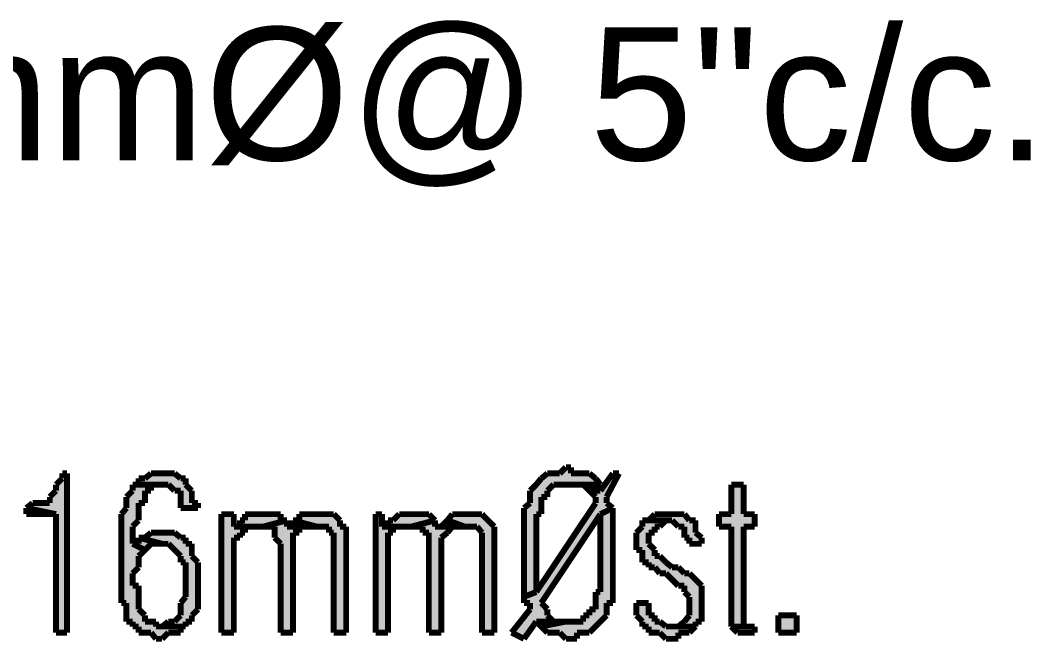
# Model space of a CAD drawing. Header units: millimetres. Extents: x 5 to 350, y 3 to 213.
# Drawn here: x 213.36 to 227.8, y 167.6 to 176.48 of the extents above; entities that cross this region are included whole.
import ezdxf

# ---------------------------------------------------------------- set-up
doc = ezdxf.new("R2010")
doc.units = ezdxf.units.MM
for name, color, linetype in [('H', 251, 'Continuous'), ('P', 255, 'Continuous'), ('T', 255, 'Continuous')]:
    doc.layers.add(name, color=color, linetype=linetype)
doc.styles.get("Standard").update_dxf_attribs({"font": 'arial.ttf'})

msp = doc.modelspace()

# ---------------------------------------------------------------- hatches: boundary and pattern name
at = {"layer": 'H', "linetype": 'Continuous'}
for points in [[(220.557, 168.24), (220.557, 169.51), (220.645, 169.58), (220.645, 169.757), (220.892, 170.004), (221.068, 170.004), (221.156, 170.092), (221.227, 170.092), (221.227, 170.004), (221.492, 170.004), (221.65, 169.845), (220.98, 169.845), (220.892, 169.757), (220.892, 169.668), (220.804, 169.668), (220.804, 169.422), (220.733, 169.422), (220.733, 168.31), (220.557, 168.24)], [(213.872, 167.728), (213.872, 169.422), (213.448, 169.51), (213.536, 169.58), (213.783, 169.58), (213.783, 169.668), (213.872, 169.757), (213.872, 169.845), (213.96, 169.933), (213.96, 170.004), (214.03, 170.004), (214.03, 167.728), (213.872, 167.728)], [(215.653, 169.51), (215.653, 169.757), (215.565, 169.757), (215.477, 169.845), (215.053, 169.845), (215.053, 169.933), (215.142, 169.933), (215.23, 170.004), (215.565, 170.004), (215.653, 169.933), (215.724, 169.933), (215.724, 169.845), (215.812, 169.757), (215.812, 169.58), (215.9, 169.58), (215.9, 169.51), (215.653, 169.51)], [(220.557, 167.64), (220.38, 167.728), (220.645, 168.063), (220.645, 168.152), (220.557, 168.152), (220.557, 168.24), (220.733, 168.31), (221.58, 169.58), (221.58, 169.668), (221.492, 169.757), (221.65, 169.757), (221.827, 170.004), (221.915, 170.004), (221.738, 169.668), (221.738, 169.58), (221.827, 169.51), (221.65, 169.422), (220.804, 168.152), (220.892, 168.063), (220.892, 167.975), (220.98, 167.887), (220.733, 167.887), (220.557, 167.64)], [(215.3, 167.64), (215.23, 167.728), (215.053, 167.728), (215.053, 167.816), (214.965, 167.816), (214.965, 167.887), (214.877, 167.887), (214.877, 168.152), (214.806, 168.152), (214.806, 169.422), (214.877, 169.51), (214.877, 169.668), (214.965, 169.757), (214.965, 169.845), (215.23, 169.845), (215.23, 169.757), (215.142, 169.757), (215.142, 169.58), (215.053, 169.58), (215.053, 169.333), (214.965, 169.245), (214.965, 168.998), (215.142, 168.91), (215.053, 168.822), (215.053, 168.663), (214.965, 168.575), (214.965, 168.398), (215.053, 168.398), (215.053, 168.063), (215.142, 167.975), (215.142, 167.887), (215.3, 167.887), (215.3, 167.816), (215.653, 167.816), (215.653, 167.728), (215.477, 167.728), (215.388, 167.64), (215.3, 167.64)], [(221.492, 169.757), (221.403, 169.845), (221.65, 169.845), (221.65, 169.757), (221.492, 169.757)], [(223.52, 167.816), (223.52, 169.245), (223.344, 169.245), (223.344, 169.422), (223.52, 169.422), (223.52, 169.845), (223.696, 169.845), (223.696, 169.422), (223.855, 169.422), (223.855, 169.245), (223.696, 169.245), (223.696, 167.816), (223.52, 167.816)], [(213.448, 169.422), (213.448, 169.51), (213.872, 169.422), (213.448, 169.422)], [(221.156, 167.64), (221.068, 167.728), (220.892, 167.728), (220.804, 167.816), (221.156, 167.887), (221.403, 167.887), (221.403, 167.975), (221.492, 167.975), (221.492, 168.063), (221.58, 168.063), (221.58, 168.31), (221.65, 168.31), (221.65, 169.422), (221.827, 169.51), (221.827, 168.152), (221.738, 168.152), (221.738, 167.975), (221.492, 167.728), (221.315, 167.728), (221.315, 167.64), (221.156, 167.64)], [(216.235, 167.728), (216.235, 169.422), (216.412, 169.422), (216.412, 169.245), (216.57, 169.245), (216.57, 169.157), (216.5, 169.157), (216.5, 169.086), (216.412, 169.086), (216.412, 167.728), (216.235, 167.728)], [(216.5, 169.245), (216.5, 169.333), (216.57, 169.333), (216.57, 169.422), (217.082, 169.422), (217.082, 169.333), (217.17, 169.333), (216.835, 169.245), (216.5, 169.245)], [(217.84, 167.728), (217.84, 169.157), (217.77, 169.157), (217.77, 169.245), (217.593, 169.245), (217.258, 169.333), (217.346, 169.333), (217.346, 169.422), (217.84, 169.422), (217.928, 169.333), (217.928, 169.245), (218.017, 169.245), (218.017, 167.728), (217.84, 167.728)], [(218.44, 167.728), (218.44, 169.422), (218.528, 169.422), (218.528, 169.245), (218.687, 169.245), (218.687, 169.157), (218.616, 169.157), (218.616, 167.728), (218.44, 167.728)], [(218.616, 169.245), (218.616, 169.333), (218.687, 169.333), (218.775, 169.422), (219.198, 169.422), (219.287, 169.333), (218.952, 169.245), (218.616, 169.245)], [(219.957, 167.728), (219.957, 169.157), (219.886, 169.245), (219.71, 169.245), (219.463, 169.333), (219.534, 169.422), (219.957, 169.422), (220.133, 169.245), (220.133, 167.728), (219.957, 167.728)], [(222.92, 168.998), (222.92, 169.086), (222.85, 169.086), (222.85, 169.245), (222.762, 169.245), (222.673, 169.333), (222.338, 169.333), (222.426, 169.422), (222.85, 169.422), (222.92, 169.333), (223.008, 169.333), (223.008, 169.157), (223.097, 169.086), (223.097, 168.998), (222.92, 168.998)], [(217.082, 167.728), (217.082, 168.998), (216.994, 169.086), (216.994, 169.245), (216.835, 169.245), (217.17, 169.333), (217.17, 169.245), (217.346, 169.245), (217.346, 169.157), (217.258, 169.157), (217.258, 167.728), (217.082, 167.728)], [(217.258, 169.245), (217.258, 169.333), (217.593, 169.245), (217.258, 169.245)], [(219.198, 167.728), (219.198, 169.157), (219.11, 169.157), (219.11, 169.245), (218.952, 169.245), (219.287, 169.333), (219.287, 169.245), (219.534, 169.245), (219.375, 169.086), (219.375, 167.728), (219.198, 167.728)], [(219.375, 169.245), (219.463, 169.333), (219.71, 169.245), (219.375, 169.245)], [(222.762, 167.816), (222.92, 167.975), (222.92, 168.24), (222.85, 168.31), (222.85, 168.398), (222.762, 168.398), (222.585, 168.575), (222.497, 168.575), (222.426, 168.663), (222.338, 168.663), (222.338, 168.734), (222.25, 168.734), (222.25, 168.91), (222.162, 168.91), (222.162, 169.157), (222.25, 169.245), (222.25, 169.333), (222.585, 169.333), (222.497, 169.245), (222.426, 169.245), (222.426, 169.157), (222.338, 169.157), (222.338, 168.998), (222.426, 168.91), (222.426, 168.822), (222.497, 168.822), (222.673, 168.663), (222.762, 168.663), (222.85, 168.575), (222.92, 168.575), (223.097, 168.398), (223.097, 167.887), (223.008, 167.887), (223.008, 167.816), (222.762, 167.816)], [(215.142, 168.91), (214.965, 168.998), (215.053, 168.998), (215.053, 169.086), (215.388, 168.998), (215.23, 168.998), (215.142, 168.91)], [(215.388, 167.816), (215.477, 167.887), (215.565, 167.887), (215.653, 167.975), (215.653, 168.152), (215.724, 168.24), (215.724, 168.734), (215.653, 168.734), (215.653, 168.822), (215.477, 168.998), (215.388, 168.998), (215.053, 169.086), (215.142, 169.086), (215.23, 169.157), (215.565, 169.157), (215.653, 169.086), (215.724, 169.086), (215.724, 168.998), (215.812, 168.998), (215.812, 168.822), (215.9, 168.734), (215.9, 168.063), (215.812, 167.975), (215.812, 167.887), (215.724, 167.887), (215.724, 167.816), (215.388, 167.816)], [(222.585, 167.64), (222.497, 167.728), (222.338, 167.728), (222.338, 167.816), (222.25, 167.816), (222.25, 167.887), (222.162, 167.975), (222.162, 168.152), (222.338, 168.152), (222.338, 167.975), (222.426, 167.975), (222.426, 167.887), (222.497, 167.887), (222.585, 167.816), (223.008, 167.816), (222.92, 167.728), (222.762, 167.728), (222.762, 167.64), (222.585, 167.64)], [(224.19, 167.728), (224.19, 167.975), (224.455, 167.975), (224.455, 167.728), (224.19, 167.728)], [(220.804, 167.816), (220.733, 167.887), (221.156, 167.887), (220.804, 167.816)], [(223.608, 167.728), (223.52, 167.816), (223.855, 167.816), (223.855, 167.728), (223.608, 167.728)]]:
    msp.add_hatch(color=256, dxfattribs=at).paths.add_polyline_path(points)

# ---------------------------------------------------------------- linework, layer by layer
at = {"layer": 'P', "const_width": 0.085}
for points in [[(221.156, 170.092), (221.068, 170.004)], [(221.227, 170.092), (221.156, 170.092)], [(221.227, 170.004), (221.227, 170.092)], [(213.96, 169.933), (213.872, 169.845)], [(214.03, 170.004), (213.96, 170.004)], [(213.96, 170.004), (213.96, 169.933)], [(214.03, 167.728), (214.03, 170.004)], [(215.142, 169.933), (215.053, 169.933)], [(215.053, 169.933), (215.053, 169.845)], [(215.23, 170.004), (215.142, 169.933)], [(215.3, 170.004), (215.23, 170.004)], [(215.388, 170.004), (215.3, 170.004)], [(215.477, 170.004), (215.388, 170.004)], [(215.565, 170.004), (215.477, 170.004)], [(215.477, 170.004), (215.477, 170.004)], [(215.653, 169.933), (215.565, 170.004)], [(215.724, 169.933), (215.653, 169.933)], [(215.724, 169.845), (215.724, 169.933)], [(220.804, 169.933), (220.733, 169.845)], [(220.892, 170.004), (220.804, 169.933)], [(220.98, 170.004), (220.892, 170.004)], [(221.068, 170.004), (220.98, 170.004)], [(221.315, 170.004), (221.227, 170.004)], [(221.403, 170.004), (221.315, 170.004)], [(221.492, 170.004), (221.403, 170.004)], [(221.58, 169.933), (221.492, 170.004)], [(221.65, 169.845), (221.58, 169.933)], [(221.827, 170.004), (221.65, 169.757)], [(221.738, 169.668), (221.915, 170.004)], [(221.915, 170.004), (221.827, 170.004)], [(213.872, 169.757), (213.783, 169.668)], [(213.872, 169.845), (213.872, 169.757)], [(214.965, 169.757), (214.877, 169.668)], [(215.053, 169.845), (214.965, 169.845)], [(214.965, 169.845), (214.965, 169.757)], [(215.388, 169.845), (215.053, 169.845)], [(215.053, 169.845), (215.388, 169.845)], [(215.142, 169.668), (215.142, 169.757)], [(215.142, 169.757), (215.23, 169.757)], [(215.23, 169.757), (215.23, 169.845)], [(215.23, 169.845), (215.3, 169.845)], [(215.3, 169.845), (215.388, 169.845)], [(215.388, 169.845), (215.477, 169.845)], [(215.477, 169.845), (215.565, 169.757)], [(215.565, 169.757), (215.653, 169.757)], [(215.653, 169.757), (215.653, 169.668)], [(215.812, 169.757), (215.724, 169.845)], [(215.812, 169.668), (215.812, 169.757)], [(220.733, 169.845), (220.645, 169.757)], [(220.645, 169.757), (220.645, 169.668)], [(220.892, 169.757), (220.98, 169.845)], [(220.892, 169.668), (220.892, 169.757)], [(220.98, 169.845), (221.068, 169.845)], [(221.068, 169.845), (221.156, 169.845)], [(221.65, 169.845), (221.156, 169.845)], [(221.156, 169.845), (221.227, 169.845)], [(221.156, 169.845), (221.65, 169.845)], [(221.227, 169.845), (221.315, 169.845)], [(221.315, 169.845), (221.403, 169.845)], [(221.403, 169.845), (221.492, 169.757)], [(221.492, 169.757), (221.65, 169.757)], [(221.65, 169.757), (221.492, 169.757)], [(221.492, 169.757), (221.58, 169.668)], [(221.65, 169.757), (221.65, 169.845)], [(221.65, 169.845), (221.65, 169.845)], [(223.696, 169.845), (223.52, 169.845)], [(223.52, 169.845), (223.52, 169.422)], [(223.696, 169.422), (223.696, 169.845)], [(213.783, 169.668), (213.783, 169.58)], [(214.877, 169.668), (214.877, 169.58)], [(215.142, 169.58), (215.142, 169.668)], [(215.653, 169.668), (215.653, 169.58)], [(215.812, 169.58), (215.812, 169.668)], [(220.645, 169.668), (220.645, 169.58)], [(220.804, 169.58), (220.804, 169.668)], [(220.804, 169.668), (220.892, 169.668)], [(221.58, 169.668), (221.58, 169.58)], [(221.738, 169.58), (221.738, 169.668)], [(213.536, 169.58), (213.448, 169.51)], [(213.448, 169.51), (213.448, 169.422)], [(213.872, 169.422), (213.448, 169.51)], [(213.448, 169.51), (213.872, 169.422)], [(213.607, 169.58), (213.536, 169.58)], [(213.695, 169.58), (213.607, 169.58)], [(213.783, 169.58), (213.695, 169.58)], [(214.877, 169.51), (214.806, 169.422)], [(214.877, 169.58), (214.877, 169.51)], [(215.053, 169.51), (215.053, 169.58)], [(215.053, 169.58), (215.142, 169.58)], [(215.053, 169.422), (215.053, 169.51)], [(215.653, 169.58), (215.653, 169.51)], [(215.653, 169.51), (215.9, 169.51)], [(215.9, 169.58), (215.812, 169.58)], [(215.9, 169.51), (215.9, 169.58)], [(220.645, 169.58), (220.557, 169.51)], [(220.557, 169.51), (220.557, 169.422)], [(221.58, 169.58), (220.733, 168.31)], [(220.804, 169.51), (220.804, 169.58)], [(220.804, 169.422), (220.804, 169.51)], [(221.827, 169.51), (221.65, 169.422)], [(221.65, 169.422), (221.827, 169.51)], [(221.827, 169.51), (221.738, 169.58)], [(221.827, 169.422), (221.827, 169.51)], [(213.448, 169.422), (213.536, 169.422)], [(213.536, 169.422), (213.607, 169.422)], [(213.607, 169.422), (213.695, 169.422)], [(213.695, 169.422), (213.783, 169.422)], [(213.783, 169.422), (213.872, 169.422)], [(213.872, 169.422), (213.872, 167.728)], [(214.806, 169.422), (214.806, 169.333)], [(214.806, 169.333), (214.806, 169.245)], [(214.965, 169.245), (215.053, 169.333)], [(215.053, 169.333), (215.053, 169.422)], [(216.412, 169.422), (216.235, 169.422)], [(216.235, 169.422), (216.235, 167.728)], [(216.412, 169.245), (216.412, 169.422)], [(216.57, 169.333), (216.5, 169.333)], [(216.5, 169.333), (216.5, 169.245)], [(216.658, 169.422), (216.57, 169.422)], [(216.57, 169.422), (216.57, 169.333)], [(216.747, 169.422), (216.658, 169.422)], [(216.835, 169.422), (216.747, 169.422)], [(216.923, 169.422), (216.835, 169.422)], [(217.17, 169.333), (216.835, 169.245)], [(216.835, 169.245), (217.17, 169.333)], [(216.994, 169.422), (216.923, 169.422)], [(217.082, 169.422), (216.994, 169.422)], [(217.082, 169.333), (217.082, 169.422)], [(217.17, 169.333), (217.082, 169.333)], [(217.17, 169.245), (217.17, 169.333)], [(217.258, 169.333), (217.258, 169.245)], [(217.593, 169.245), (217.258, 169.333)], [(217.346, 169.333), (217.258, 169.333)], [(217.258, 169.333), (217.593, 169.245)], [(217.417, 169.422), (217.346, 169.422)], [(217.346, 169.422), (217.346, 169.333)], [(217.505, 169.422), (217.417, 169.422)], [(217.593, 169.422), (217.505, 169.422)], [(217.682, 169.422), (217.593, 169.422)], [(217.77, 169.422), (217.682, 169.422)], [(217.84, 169.422), (217.77, 169.422)], [(217.928, 169.333), (217.84, 169.422)], [(217.928, 169.245), (217.928, 169.333)], [(218.528, 169.422), (218.44, 169.422)], [(218.44, 169.422), (218.44, 167.728)], [(218.528, 169.245), (218.528, 169.422)], [(218.687, 169.333), (218.616, 169.333)], [(218.616, 169.333), (218.616, 169.245)], [(218.775, 169.422), (218.687, 169.333)], [(218.863, 169.422), (218.775, 169.422)], [(218.952, 169.422), (218.863, 169.422)], [(219.04, 169.422), (218.952, 169.422)], [(219.287, 169.333), (218.952, 169.245)], [(218.952, 169.245), (219.287, 169.333)], [(219.11, 169.422), (219.04, 169.422)], [(219.198, 169.422), (219.11, 169.422)], [(219.287, 169.333), (219.198, 169.422)], [(219.287, 169.245), (219.287, 169.333)], [(219.463, 169.333), (219.375, 169.245)], [(219.534, 169.422), (219.463, 169.333)], [(219.71, 169.245), (219.463, 169.333)], [(219.463, 169.333), (219.71, 169.245)], [(219.622, 169.422), (219.534, 169.422)], [(219.71, 169.422), (219.622, 169.422)], [(219.798, 169.422), (219.71, 169.422)], [(219.886, 169.422), (219.798, 169.422)], [(219.957, 169.422), (219.886, 169.422)], [(219.886, 169.422), (219.886, 169.422)], [(220.045, 169.333), (219.957, 169.422)], [(220.133, 169.245), (220.045, 169.333)], [(220.557, 169.422), (220.557, 169.333)], [(220.557, 169.333), (220.557, 169.245)], [(220.733, 169.333), (220.733, 169.422)], [(220.733, 169.422), (220.804, 169.422)], [(220.733, 169.245), (220.733, 169.333)], [(220.804, 168.152), (221.65, 169.422)], [(221.65, 169.422), (221.65, 169.333)], [(221.65, 169.333), (221.65, 169.245)], [(221.827, 169.333), (221.827, 169.422)], [(221.827, 169.245), (221.827, 169.333)], [(222.25, 169.333), (222.25, 169.245)], [(222.585, 169.333), (222.25, 169.333)], [(222.338, 169.333), (222.25, 169.333)], [(222.25, 169.333), (222.585, 169.333)], [(222.426, 169.422), (222.338, 169.333)], [(222.497, 169.422), (222.426, 169.422)], [(222.585, 169.422), (222.497, 169.422)], [(222.497, 169.245), (222.585, 169.333)], [(222.673, 169.422), (222.585, 169.422)], [(222.585, 169.333), (222.585, 169.333)], [(222.585, 169.333), (222.673, 169.333)], [(222.762, 169.422), (222.673, 169.422)], [(222.673, 169.333), (222.762, 169.245)], [(222.85, 169.422), (222.762, 169.422)], [(222.92, 169.333), (222.85, 169.422)], [(223.008, 169.333), (222.92, 169.333)], [(223.008, 169.245), (223.008, 169.333)], [(223.52, 169.422), (223.344, 169.422)], [(223.344, 169.422), (223.344, 169.245)], [(223.855, 169.422), (223.696, 169.422)], [(223.855, 169.245), (223.855, 169.422)], [(214.806, 169.245), (214.806, 169.157)], [(214.965, 169.157), (214.965, 169.245)], [(216.57, 169.245), (216.412, 169.245)], [(216.5, 169.245), (216.412, 169.245)], [(216.412, 169.245), (216.57, 169.245)], [(216.57, 169.157), (216.57, 169.245)], [(216.57, 169.245), (216.658, 169.245)], [(216.658, 169.245), (216.747, 169.245)], [(216.747, 169.245), (216.835, 169.245)], [(216.835, 169.245), (216.923, 169.245)], [(216.923, 169.245), (216.994, 169.245)], [(216.994, 169.245), (216.994, 169.157)], [(217.346, 169.245), (217.17, 169.245)], [(217.17, 169.245), (217.17, 169.245)], [(217.258, 169.245), (217.17, 169.245)], [(217.17, 169.245), (217.346, 169.245)], [(217.346, 169.157), (217.346, 169.245)], [(217.346, 169.245), (217.417, 169.245)], [(217.417, 169.245), (217.505, 169.245)], [(217.505, 169.245), (217.593, 169.245)], [(217.593, 169.245), (217.682, 169.245)], [(217.682, 169.245), (217.77, 169.245)], [(217.77, 169.245), (217.77, 169.157)], [(218.017, 169.245), (217.928, 169.245)], [(218.017, 169.157), (218.017, 169.245)], [(218.687, 169.245), (218.528, 169.245)], [(218.616, 169.245), (218.528, 169.245)], [(218.528, 169.245), (218.687, 169.245)], [(218.687, 169.157), (218.687, 169.245)], [(218.687, 169.245), (218.775, 169.245)], [(218.775, 169.245), (218.863, 169.245)], [(218.863, 169.245), (218.952, 169.245)], [(218.952, 169.245), (219.04, 169.245)], [(219.04, 169.245), (219.11, 169.245)], [(219.11, 169.245), (219.11, 169.157)], [(219.375, 169.245), (219.287, 169.245)], [(219.534, 169.245), (219.375, 169.245)], [(219.375, 169.245), (219.534, 169.245)], [(219.463, 169.157), (219.534, 169.245)], [(219.534, 169.245), (219.622, 169.245)], [(219.622, 169.245), (219.71, 169.245)], [(219.71, 169.245), (219.798, 169.245)], [(219.798, 169.245), (219.886, 169.245)], [(219.886, 169.245), (219.957, 169.157)], [(220.133, 169.157), (220.133, 169.245)], [(220.557, 169.245), (220.557, 169.157)], [(220.733, 169.157), (220.733, 169.245)], [(221.65, 169.245), (221.65, 169.157)], [(221.827, 169.157), (221.827, 169.245)], [(222.25, 169.245), (222.162, 169.157)], [(222.426, 169.157), (222.426, 169.245)], [(222.426, 169.245), (222.497, 169.245)], [(222.762, 169.245), (222.85, 169.245)], [(222.85, 169.245), (222.85, 169.157)], [(223.008, 169.157), (223.008, 169.245)], [(223.344, 169.245), (223.52, 169.245)], [(223.52, 169.245), (223.52, 168.152)], [(223.696, 168.063), (223.696, 169.245)], [(223.696, 169.245), (223.855, 169.245)], [(214.806, 169.157), (214.806, 169.086)], [(214.806, 169.086), (214.806, 168.998)], [(214.965, 169.086), (214.965, 169.157)], [(214.965, 168.998), (214.965, 169.086)], [(215.053, 169.086), (215.053, 168.998)], [(215.388, 168.998), (215.053, 169.086)], [(215.142, 169.086), (215.053, 169.086)], [(215.053, 169.086), (215.388, 168.998)], [(215.23, 169.157), (215.142, 169.086)], [(215.3, 169.157), (215.23, 169.157)], [(215.388, 169.157), (215.3, 169.157)], [(215.477, 169.157), (215.388, 169.157)], [(215.565, 169.157), (215.477, 169.157)], [(215.477, 169.157), (215.477, 169.157)], [(215.653, 169.086), (215.565, 169.157)], [(215.724, 169.086), (215.653, 169.086)], [(215.724, 168.998), (215.724, 169.086)], [(216.412, 168.998), (216.412, 169.086)], [(216.412, 169.086), (216.5, 169.086)], [(216.5, 169.086), (216.5, 169.157)], [(216.5, 169.157), (216.57, 169.157)], [(216.994, 169.157), (216.994, 169.086)], [(216.994, 169.086), (217.082, 168.998)], [(217.258, 169.086), (217.258, 169.157)], [(217.258, 169.157), (217.346, 169.157)], [(217.258, 168.998), (217.258, 169.086)], [(217.77, 169.157), (217.84, 169.157)], [(217.84, 169.157), (217.84, 169.086)], [(217.84, 169.086), (217.84, 168.998)], [(218.017, 169.086), (218.017, 169.157)], [(218.017, 168.998), (218.017, 169.086)], [(218.616, 169.086), (218.616, 169.157)], [(218.616, 169.157), (218.687, 169.157)], [(218.616, 168.998), (218.616, 169.086)], [(219.11, 169.157), (219.198, 169.157)], [(219.198, 169.157), (219.198, 169.086)], [(219.198, 169.086), (219.198, 168.998)], [(219.375, 169.086), (219.463, 169.157)], [(219.375, 168.998), (219.375, 169.086)], [(219.957, 169.157), (219.957, 169.086)], [(219.957, 169.086), (219.957, 168.998)], [(220.133, 169.086), (220.133, 169.157)], [(220.133, 168.998), (220.133, 169.086)], [(220.557, 169.157), (220.557, 169.086)], [(220.557, 169.086), (220.557, 168.998)], [(220.733, 169.086), (220.733, 169.157)], [(220.733, 168.998), (220.733, 169.086)], [(221.65, 169.157), (221.65, 169.086)], [(221.65, 169.086), (221.65, 168.998)], [(221.827, 169.086), (221.827, 169.157)], [(221.827, 168.998), (221.827, 169.086)], [(222.162, 169.157), (222.162, 169.086)], [(222.162, 169.086), (222.162, 168.998)], [(222.338, 169.086), (222.338, 169.157)], [(222.338, 169.157), (222.426, 169.157)], [(222.338, 168.998), (222.338, 169.086)], [(222.85, 169.157), (222.85, 169.086)], [(222.85, 169.086), (222.92, 169.086)], [(222.92, 169.086), (222.92, 168.998)], [(223.097, 169.086), (223.008, 169.157)], [(223.097, 168.998), (223.097, 169.086)], [(214.806, 168.998), (214.806, 168.91)], [(214.806, 168.91), (214.806, 168.822)], [(215.053, 168.998), (214.965, 168.998)], [(214.965, 168.998), (215.142, 168.91)], [(215.142, 168.91), (214.965, 168.998)], [(215.053, 168.822), (215.142, 168.91)], [(215.142, 168.91), (215.23, 168.998)], [(215.23, 168.998), (215.3, 168.998)], [(215.3, 168.998), (215.388, 168.998)], [(215.388, 168.998), (215.477, 168.998)], [(215.477, 168.998), (215.565, 168.91)], [(215.565, 168.91), (215.653, 168.822)], [(215.812, 168.998), (215.724, 168.998)], [(215.812, 168.91), (215.812, 168.998)], [(215.812, 168.822), (215.812, 168.91)], [(216.412, 167.728), (216.412, 168.998)], [(217.082, 168.998), (217.082, 168.91)], [(217.082, 168.91), (217.082, 168.822)], [(217.258, 167.728), (217.258, 168.998)], [(217.84, 168.998), (217.84, 168.91)], [(217.84, 168.91), (217.84, 168.822)], [(218.017, 168.91), (218.017, 168.998)], [(218.017, 167.728), (218.017, 168.91)], [(218.616, 167.728), (218.616, 168.998)], [(219.198, 168.998), (219.198, 168.91)], [(219.198, 168.91), (219.198, 168.822)], [(219.375, 167.728), (219.375, 168.998)], [(219.957, 168.998), (219.957, 168.91)], [(219.957, 168.91), (219.957, 168.822)], [(220.133, 168.91), (220.133, 168.998)], [(220.133, 167.728), (220.133, 168.91)], [(220.557, 168.998), (220.557, 168.91)], [(220.557, 168.91), (220.557, 168.822)], [(220.733, 168.91), (220.733, 168.998)], [(220.733, 168.822), (220.733, 168.91)], [(221.65, 168.998), (221.65, 168.91)], [(221.65, 168.91), (221.65, 168.822)], [(221.827, 168.91), (221.827, 168.998)], [(221.827, 168.822), (221.827, 168.91)], [(222.162, 168.998), (222.162, 168.91)], [(222.162, 168.91), (222.25, 168.91)], [(222.25, 168.91), (222.25, 168.822)], [(222.426, 168.91), (222.338, 168.998)], [(222.426, 168.822), (222.426, 168.91)], [(222.92, 168.998), (223.097, 168.998)], [(214.806, 168.822), (214.806, 168.734)], [(215.053, 168.734), (215.053, 168.822)], [(215.653, 168.822), (215.653, 168.734)], [(215.9, 168.734), (215.812, 168.822)], [(217.082, 168.822), (217.082, 167.728)], [(217.84, 168.822), (217.84, 167.728)], [(219.198, 168.822), (219.198, 167.728)], [(219.957, 168.822), (219.957, 167.728)], [(220.557, 168.822), (220.557, 168.734)], [(220.733, 168.734), (220.733, 168.822)], [(221.65, 168.822), (221.65, 168.734)], [(221.827, 168.734), (221.827, 168.822)], [(222.25, 168.822), (222.25, 168.734)], [(222.497, 168.822), (222.426, 168.822)], [(222.585, 168.734), (222.497, 168.822)], [(214.806, 168.734), (214.806, 168.663)], [(214.806, 168.663), (214.806, 168.575)], [(214.965, 168.575), (215.053, 168.663)], [(215.053, 168.663), (215.053, 168.734)], [(215.653, 168.734), (215.724, 168.734)], [(215.724, 168.734), (215.724, 168.663)], [(215.724, 168.663), (215.724, 168.575)], [(215.9, 168.663), (215.9, 168.734)], [(215.9, 168.575), (215.9, 168.663)], [(220.557, 168.734), (220.557, 168.663)], [(220.557, 168.663), (220.557, 168.575)], [(220.733, 168.663), (220.733, 168.734)], [(220.733, 168.575), (220.733, 168.663)], [(221.65, 168.734), (221.65, 168.663)], [(221.65, 168.663), (221.65, 168.575)], [(221.827, 168.663), (221.827, 168.734)], [(221.827, 168.575), (221.827, 168.663)], [(222.25, 168.734), (222.338, 168.734)], [(222.338, 168.734), (222.338, 168.663)], [(222.338, 168.663), (222.426, 168.663)], [(222.426, 168.663), (222.497, 168.575)], [(222.673, 168.663), (222.585, 168.734)], [(222.762, 168.663), (222.673, 168.663)], [(222.85, 168.575), (222.762, 168.663)], [(214.806, 168.575), (214.806, 168.487)], [(214.806, 168.487), (214.806, 168.398)], [(214.965, 168.487), (214.965, 168.575)], [(214.965, 168.398), (214.965, 168.487)], [(215.724, 168.575), (215.724, 168.487)], [(215.724, 168.487), (215.724, 168.398)], [(215.9, 168.487), (215.9, 168.575)], [(215.9, 168.398), (215.9, 168.487)], [(220.557, 168.575), (220.557, 168.487)], [(220.557, 168.487), (220.557, 168.398)], [(220.733, 168.487), (220.733, 168.575)], [(220.733, 168.398), (220.733, 168.487)], [(221.65, 168.575), (221.65, 168.487)], [(221.65, 168.487), (221.65, 168.398)], [(221.827, 168.487), (221.827, 168.575)], [(221.827, 168.398), (221.827, 168.487)], [(222.497, 168.575), (222.585, 168.575)], [(222.585, 168.575), (222.673, 168.487)], [(222.673, 168.487), (222.762, 168.398)], [(222.92, 168.575), (222.85, 168.575)], [(223.008, 168.487), (222.92, 168.575)], [(223.097, 168.398), (223.008, 168.487)], [(214.806, 168.398), (214.806, 168.31)], [(214.806, 168.31), (214.806, 168.24)], [(215.053, 168.398), (214.965, 168.398)], [(215.053, 168.31), (215.053, 168.398)], [(215.053, 168.24), (215.053, 168.31)], [(215.724, 168.398), (215.724, 168.31)], [(215.724, 168.31), (215.724, 168.24)], [(215.9, 168.31), (215.9, 168.398)], [(215.9, 168.24), (215.9, 168.31)], [(220.557, 168.398), (220.557, 168.31)], [(220.733, 168.31), (220.557, 168.24)], [(220.557, 168.31), (220.557, 168.24)], [(220.557, 168.24), (220.733, 168.31)], [(220.733, 168.31), (220.733, 168.398)], [(221.65, 168.31), (221.58, 168.31)], [(221.58, 168.31), (221.58, 168.24)], [(221.65, 168.398), (221.65, 168.31)], [(221.827, 168.31), (221.827, 168.398)], [(221.827, 168.24), (221.827, 168.31)], [(222.762, 168.398), (222.85, 168.398)], [(222.85, 168.398), (222.85, 168.31)], [(222.85, 168.31), (222.92, 168.24)], [(223.097, 168.31), (223.097, 168.398)], [(223.097, 168.24), (223.097, 168.31)], [(214.806, 168.24), (214.806, 168.152)], [(215.053, 168.152), (215.053, 168.24)], [(215.724, 168.24), (215.653, 168.152)], [(215.9, 168.152), (215.9, 168.24)], [(220.557, 168.24), (220.557, 168.152)], [(221.58, 168.24), (221.58, 168.152)], [(221.827, 168.152), (221.827, 168.24)], [(222.92, 168.24), (222.92, 168.152)], [(223.097, 168.152), (223.097, 168.24)], [(214.806, 168.152), (214.877, 168.152)], [(214.877, 168.152), (214.877, 168.063)], [(214.877, 168.063), (214.877, 167.975)], [(215.053, 168.063), (215.053, 168.152)], [(215.142, 167.975), (215.053, 168.063)], [(215.653, 168.152), (215.653, 168.063)], [(215.653, 168.063), (215.653, 167.975)], [(215.812, 167.975), (215.9, 168.063)], [(215.9, 168.063), (215.9, 168.152)], [(220.645, 168.063), (220.38, 167.728)], [(220.557, 168.152), (220.645, 168.152)], [(220.645, 168.152), (220.645, 168.063)], [(220.892, 168.063), (220.804, 168.152)], [(220.892, 167.975), (220.892, 168.063)], [(221.58, 168.063), (221.492, 168.063)], [(221.492, 168.063), (221.492, 167.975)], [(221.58, 168.152), (221.58, 168.063)], [(221.738, 168.063), (221.738, 168.152)], [(221.738, 168.152), (221.827, 168.152)], [(221.738, 167.975), (221.738, 168.063)], [(222.338, 168.152), (222.162, 168.152)], [(222.162, 168.152), (222.162, 168.063)], [(222.162, 168.063), (222.162, 167.975)], [(222.338, 168.063), (222.338, 168.152)], [(222.338, 168.152), (222.338, 168.152)], [(222.338, 167.975), (222.338, 168.063)], [(222.92, 168.152), (222.92, 168.063)], [(222.92, 168.063), (222.92, 167.975)], [(223.097, 168.063), (223.097, 168.152)], [(223.097, 167.975), (223.097, 168.063)], [(223.52, 168.152), (223.52, 168.063)], [(223.52, 168.063), (223.52, 167.975)], [(223.696, 167.975), (223.696, 168.063)], [(214.877, 167.975), (214.877, 167.887)], [(214.877, 167.887), (214.965, 167.887)], [(214.965, 167.887), (214.965, 167.816)], [(215.142, 167.887), (215.142, 167.975)], [(215.23, 167.887), (215.142, 167.887)], [(215.3, 167.887), (215.23, 167.887)], [(215.3, 167.816), (215.3, 167.887)], [(215.477, 167.887), (215.388, 167.816)], [(215.565, 167.887), (215.477, 167.887)], [(215.653, 167.975), (215.565, 167.887)], [(215.724, 167.816), (215.724, 167.887)], [(215.724, 167.887), (215.812, 167.887)], [(215.812, 167.887), (215.812, 167.975)], [(220.557, 167.64), (220.733, 167.887)], [(220.98, 167.887), (220.733, 167.887)], [(220.733, 167.887), (220.804, 167.816)], [(220.733, 167.887), (220.98, 167.887)], [(220.804, 167.816), (221.156, 167.887)], [(221.156, 167.887), (220.804, 167.816)], [(220.98, 167.887), (220.892, 167.975)], [(221.068, 167.887), (220.98, 167.887)], [(221.156, 167.887), (221.068, 167.887)], [(221.068, 167.887), (221.068, 167.887)], [(221.227, 167.887), (221.156, 167.887)], [(221.315, 167.887), (221.227, 167.887)], [(221.403, 167.887), (221.315, 167.887)], [(221.492, 167.975), (221.403, 167.975)], [(221.403, 167.975), (221.403, 167.887)], [(221.58, 167.816), (221.65, 167.887)], [(221.65, 167.887), (221.738, 167.975)], [(222.162, 167.975), (222.25, 167.887)], [(222.25, 167.887), (222.25, 167.816)], [(222.426, 167.975), (222.338, 167.975)], [(222.426, 167.887), (222.426, 167.975)], [(222.497, 167.887), (222.426, 167.887)], [(222.585, 167.816), (222.497, 167.887)], [(222.85, 167.887), (222.762, 167.816)], [(222.92, 167.975), (222.85, 167.887)], [(223.008, 167.816), (223.008, 167.887)], [(223.008, 167.887), (223.097, 167.887)], [(223.097, 167.887), (223.097, 167.975)], [(223.52, 167.975), (223.52, 167.887)], [(223.52, 167.887), (223.52, 167.816)], [(223.696, 167.887), (223.696, 167.975)], [(223.696, 167.816), (223.696, 167.887)], [(224.19, 167.728), (224.19, 167.975)], [(224.19, 167.975), (224.455, 167.975)], [(224.455, 167.975), (224.455, 167.728)], [(213.872, 167.728), (214.03, 167.728)], [(214.965, 167.816), (215.053, 167.816)], [(215.053, 167.816), (215.053, 167.728)], [(215.053, 167.728), (215.142, 167.728)], [(215.142, 167.728), (215.23, 167.728)], [(215.23, 167.728), (215.3, 167.64)], [(215.388, 167.816), (215.3, 167.816)], [(215.388, 167.816), (215.724, 167.816)], [(215.724, 167.816), (215.388, 167.816)], [(215.388, 167.64), (215.477, 167.728)], [(215.477, 167.728), (215.565, 167.728)], [(215.565, 167.728), (215.653, 167.728)], [(215.653, 167.728), (215.653, 167.816)], [(215.653, 167.816), (215.724, 167.816)], [(216.235, 167.728), (216.412, 167.728)], [(217.082, 167.728), (217.258, 167.728)], [(217.84, 167.728), (218.017, 167.728)], [(218.44, 167.728), (218.616, 167.728)], [(219.198, 167.728), (219.375, 167.728)], [(219.957, 167.728), (220.133, 167.728)], [(220.38, 167.728), (220.557, 167.64)], [(220.804, 167.816), (220.892, 167.728)], [(220.892, 167.728), (220.98, 167.728)], [(220.98, 167.728), (221.068, 167.728)], [(221.068, 167.728), (221.156, 167.64)], [(221.315, 167.64), (221.315, 167.728)], [(221.315, 167.728), (221.403, 167.728)], [(221.403, 167.728), (221.492, 167.728)], [(221.492, 167.728), (221.58, 167.816)], [(222.25, 167.816), (222.338, 167.816)], [(222.338, 167.816), (222.338, 167.728)], [(222.338, 167.728), (222.426, 167.728)], [(222.426, 167.728), (222.497, 167.728)], [(222.497, 167.728), (222.585, 167.64)], [(222.673, 167.816), (222.585, 167.816)], [(223.008, 167.816), (222.673, 167.816)], [(222.762, 167.816), (222.673, 167.816)], [(222.673, 167.816), (223.008, 167.816)], [(222.762, 167.64), (222.762, 167.728)], [(222.762, 167.728), (222.85, 167.728)], [(222.85, 167.728), (222.92, 167.728)], [(222.92, 167.728), (223.008, 167.816)], [(223.767, 167.816), (223.52, 167.816)], [(223.52, 167.816), (223.608, 167.728)], [(223.52, 167.816), (223.767, 167.816)], [(223.608, 167.728), (223.696, 167.728)], [(223.767, 167.816), (223.696, 167.816)], [(223.696, 167.728), (223.767, 167.728)], [(223.855, 167.816), (223.767, 167.816)], [(223.767, 167.728), (223.855, 167.728)], [(223.855, 167.728), (223.855, 167.816)], [(223.855, 167.728), (223.855, 167.728)], [(224.455, 167.728), (224.19, 167.728)], [(224.19, 167.728), (224.19, 167.728)], [(215.3, 167.64), (215.388, 167.64)], [(221.156, 167.64), (221.227, 167.64)], [(221.227, 167.64), (221.315, 167.64)], [(222.585, 167.64), (222.673, 167.64)], [(222.673, 167.64), (222.762, 167.64)]]:
    msp.add_lwpolyline(points, dxfattribs=at)

# ---------------------------------------------------------------- texts
at = {"layer": 'T', "insert": (210.1, 174.1), "char_height": 1.9, "attachment_point": 7}
msp.add_mtext('{\\fArial|b0|i0|c0|p18;8mmØ@ 5"c/c.}', dxfattribs=at)

doc.saveas('drawing.dxf')
